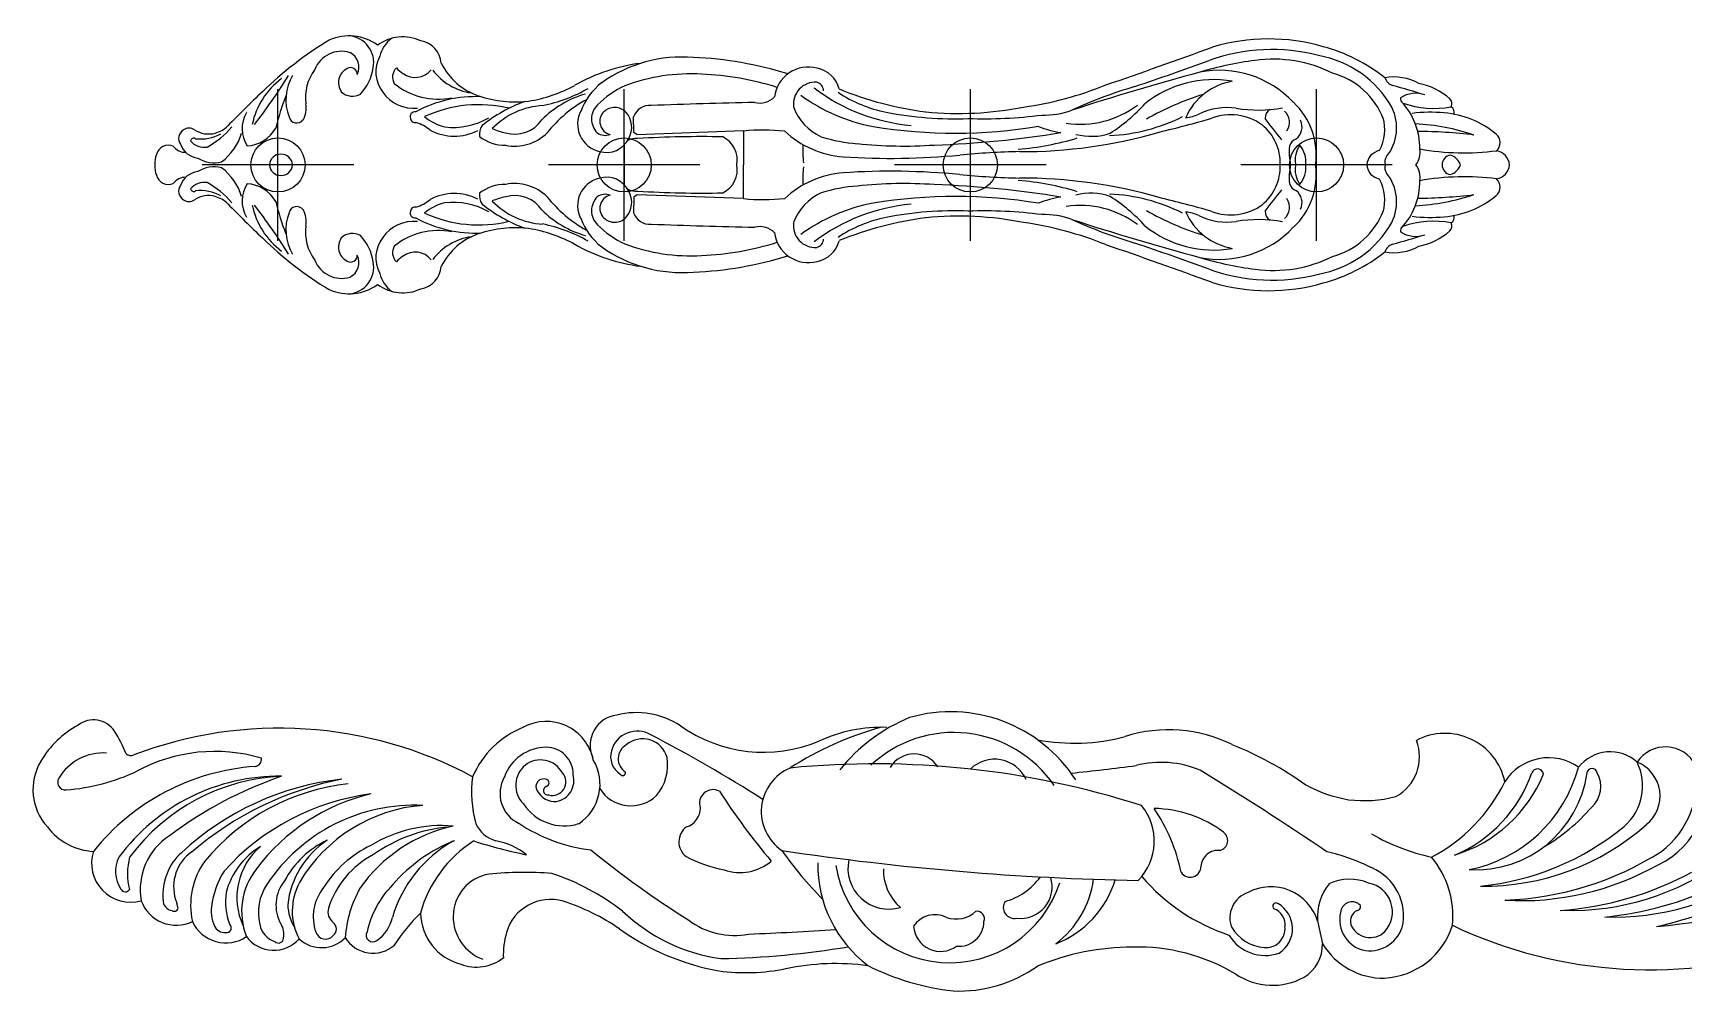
# Model space of a CAD drawing. Header units: millimetres. Extents: x -159347 to -158123, y -76894 to -75818.
# Drawn here: x -158720.6 to -158568.1, y -76314.2 to -76225.7 of the extents above; entities that cross this region are included whole.
import ezdxf

# ---------------------------------------------------------------- set-up
doc = ezdxf.new("R2010")
doc.units = ezdxf.units.MM
doc.header["$LTSCALE"] = 2
doc.header["$MEASUREMENT"] = 0
doc.layers.get('0').update_dxf_attribs({"linetype": 'CONTINUOUS'})

# ---------------------------------------------------------------- blocks, each defined once
blk = doc.blocks.new('lsk')
at = {"color": 250, "lineweight": -3}
for p, q in [((126681.19, 1554.87), (126681.19, 1568.87)), ((126674.19, 1561.87), (126688.19, 1561.87))]:
    blk.add_line(p, q, dxfattribs=at)
blk.add_circle((126681.19, 1561.87), 2.5, dxfattribs=at)
blk = doc.blocks.new('新拉手3')
at = {"color": 0, "lineweight": -3}
for p, q in [((124728.59, 11978.33), (124728.63, 11981.38)), ((124707.4, 11978.62), (124707.4, 11972.09)), ((124707.4, 11978.62), (124727.95, 11977.86)), ((124727.95, 11977.86), (124728.59, 11978.33)), ((124707.4, 11965.56), (124707.4, 11972.09)), ((124707.4, 11965.56), (124727.95, 11966.32)), ((124727.95, 11966.32), (124728.59, 11965.86)), ((124728.59, 11965.86), (124728.63, 11962.8))]:
    blk.add_line(p, q, dxfattribs=at)
for centre, radius, start, end in [((124773.16, 11988.56), 8.23, 53.775, 114.9458), ((124783.53, 11987.6), 9.38, 65.9696, 125.9606), ((124783.93, 11991.85), 5.15, 94.4217, 191.279), ((124603.81, 11963.66), 32.31, 104.8855, 128.6699), ((124606.07, 11958.3), 38.08, 73.4918, 106.1127), ((124605.46, 11958.57), 35.77, 70.2479, 104.638), ((124979.5, 12983.1), 1052.7, 249.85154, 251.04076), ((124770.48, 11991.34), 4.75, 99.6954, 175.8212), ((124771.55, 11991.46), 6.28, 14.5547, 53.4519), ((124784.79, 11990.92), 3.16, 117.1186, 205.7718), ((124785.03, 11988.5), 5.5, 20.999, 107.7528), ((124749.19, 11933.36), 73.5, 45.9727, 58.7202), ((124599.87, 11973.25), 20.22, 99.8283, 150.5342), ((124605.19, 11966.89), 25.59, 82.1722, 116.6867), ((124615.54, 11970.8), 19.53, 78.8349, 136.8824), ((124600.4, 11927.6), 65.17, 73.1275, 82.7089), ((124845.16, 12618.15), 666.02, 250.01671, 251.32291), ((124694.31, 11985.31), 5.56, 101.3699, 165.1999), ((124694.88, 11984.39), 6.58, 6.9161, 104.664), ((124720.06, 11921.9), 70.97, 92.4287, 107.3764), ((124719.24, 11966.04), 26.85, 54.6551, 94.6843), ((124723.07, 11958.02), 33.91, 60.1425, 82.9089), ((124754.34, 11997.5), 12.81, 288.8298, 333.0006), ((124758.34, 11997.23), 11.36, 278.0463, 322.9088), ((124770.78, 11992.89), 3.95, 219.0685, 306.3818), ((124769.09, 11995.73), 7.25, 303.8972, 317.0678), ((124772.75, 11989.03), 2.41, 328.3273, 47.0041), ((124771.88, 11990.03), 6.49, 322.66, 27.6091), ((124788.22, 11992.21), 9.44, 188.3436, 223.195), ((124783.25, 11989.55), 1.3, 59.9249, 180.8768), ((124782.55, 11987.95), 3.04, 324.7175, 63.5907), ((124783.02, 11985.09), 8.94, 352.2625, 36.9834), ((124579.41, 11975.4), 12.6, 100.8601, 131.3595), ((124618.81, 11851.08), 141.18, 105.0527, 107.7026), ((124581.87, 11979.21), 9.84, 79.7759, 119.4236), ((124581.38, 11989.65), 2.37, 288.8472, 341.1094), ((124597.53, 11975.61), 14.66, 105.164, 158.8838), ((124616.7, 11967.5), 21.03, 51.0461, 99.8998), ((124611.01, 11976.3), 12.09, 23.9589, 80.1423), ((124480.17, 11475.81), 532.65, 72.0809, 74.8565), ((124604.46, 11895.76), 95.46, 65.4965, 73.3115), ((124662.86, 12050.12), 67.57, 247.9386, 261.8992), ((124693.67, 11986.37), 1.71, 103.5287, 178.8053), ((124693.58, 11983.85), 4.19, 351.8845, 94.2087), ((124717.7, 11933.98), 55.65, 92.2632, 107.5598), ((124717.62, 11953.41), 36.24, 69.5014, 93.361), ((124722.58, 11970.84), 18.24, 44.5835, 64.9198), ((124727.06, 11978.07), 12.53, 20.2386, 51.9866), ((124753.35, 12012.1), 28.07, 241.48, 260.9432), ((124766.23, 11998.5), 13.74, 259.4489, 308.605), ((124786.66, 11984.64), 9.08, 338.6139, 31.2236), ((124888.65, 12047.2), 109.9, 211.7781, 217.79), ((124787.8, 11976.87), 14.74, 11.79, 53.5566), ((124571.93, 11983.91), 1.27, 131.5801, 208.5023), ((124574.17, 12001.08), 18.1, 259.2886, 289.2031), ((124577.68, 11980.77), 5.13, 55.6341, 110.636), ((124589.76, 11975.42), 12.87, 136.3711, 181.205), ((124579.58, 11984.84), 1.02, 302.6029, 9.2443), ((124610.79, 11973.96), 13.94, 133.015, 187.7035), ((124603.47, 11935.51), 52.4, 60.0284, 73.135), ((124663.26, 12049.98), 68.27, 277.565, 292.0966), ((124671.81, 12015.83), 36.28, 275.1648, 307.2136), ((124674.77, 12007.72), 25.98, 281.286, 303.6443), ((124675.86, 12013.55), 34.69, 280.8506, 306.1554), ((124704.26, 11988.07), 4.05, 225.3641, 283.9723), ((124664.92, 10289.79), 1694.83, 87.96158, 88.63687), ((124752.45, 12013.44), 30.58, 240.4659, 258.172), ((124725.61, 11962.57), 25.2, 38.5661, 61.2842), ((124732.79, 11967.45), 18.99, 44.5508, 74.4567), ((124751.43, 12006.52), 22.28, 263.5678, 288.4241), ((124739.35, 11956.44), 29.7, 51.4019, 69.8184), ((124758.97, 11960.31), 24.95, 62.0569, 92.1556), ((124771.03, 11990.36), 7.36, 264.6003, 324.6413), ((124782.89, 11988.4), 3.08, 239.6775, 314.1517), ((124754.3, 11968.87), 44.6, 13.3846, 21.7923), ((124463.21, 11638.09), 484.56, 44.8164, 45.9239), ((124573.56, 11964.33), 17.83, 94.5012, 129.9608), ((124571.56, 11982.17), 1.35, 123.2789, 193.988), ((124574.89, 11952.93), 29.3, 83.2433, 95.3446), ((124590.24, 11979.23), 8.9, 153.5846, 218.619), ((124592.44, 11978.97), 8.8, 165.218, 207.6295), ((124604.8, 11980.28), 2.81, 129.7151, 216.241), ((124608.01, 12008.56), 25.89, 259.7149, 279.5294), ((125007.45, 11664.86), 510.42, 141.7247, 142.3145), ((124604.77, 11981.09), 1.97, 358.2156, 58.106), ((124613.34, 11971.49), 10.27, 68.9329, 125.9566), ((124614.04, 11970.66), 12.49, 63.9613, 98.035), ((124692.23, 12246.93), 276.29, 254.2068, 256.3756), ((124622.47, 11987.89), 6.68, 243.9248, 266.53), ((124638.32, 12012.77), 35.06, 243.4997, 267.441), ((124655.54, 12007.39), 34.79, 222.5659, 237.0621), ((124642.47, 11998.45), 18.53, 233.1811, 278.2049), ((124649.34, 11997.06), 15.37, 249.8914, 271.8571), ((124660.95, 12066.6), 85.62, 262.542, 272.0558), ((124665.92, 12047.09), 65.09, 258.8529, 275.5705), ((124666.75, 12049.47), 68.5, 267.7137, 281.0294), ((124688.41, 11986.58), 9.9, 293.7655, 340.3448), ((124725.54, 11980.28), 3.28, 19.7259, 95.8059), ((124733.32, 11979.34), 4.34, 137.8199, 209.7753), ((124732.25, 11980.21), 2.97, 44.9259, 136.3123), ((124732.53, 11980.46), 2.6, 284.1807, 45.1845), ((124734.05, 11979.94), 5.37, 282.5521, 28.4436), ((124733, 11980.93), 3.74, 314.5181, 46.4622), ((124745.41, 11968.96), 14.58, 43.9352, 86.9865), ((124751.57, 11984.39), 6.37, 214.5714, 285.8585), ((124758.5, 11958.64), 25.05, 65.3219, 103.5466), ((124763.41, 11992.66), 13.34, 239.2597, 277.1397), ((124763.01, 11988.23), 9.05, 283.1184, 311.0837), ((124770.76, 11981.19), 0.965, 262.2849, 349.8417), ((124770.77, 11981.36), 0.992, 340.1636, 96.5533), ((124796.14, 11983), 4.35, 168.2057, 211.2806), ((124793.63, 11981.69), 1.53, 218.353, 346.4994), ((124797.94, 11979.09), 6.24, 327.5143, 29.7162), ((124563.53, 11976.37), 2.16, 131.2204, 226.3313), ((124579.92, 11937.87), 42.18, 92.9862, 108.664), ((124577.66, 11887.63), 90.9, 90.1808, 97.1026), ((124602.45, 11979.36), 2.85, 152.5499, 233.9503), ((124613.12, 11972.54), 9.29, 128.6619, 182.7831), ((124653.65, 12069.77), 95.12, 253.8222, 270.2854), ((124640.29, 11988.91), 11.33, 251.1406, 285.0783), ((124643.19, 11997.4), 19.31, 278.8252, 292.2006), ((124677.32, 12169.57), 193.78, 260.7447, 268.0103), ((124666.56, 12075.96), 97.77, 260.5386, 279.3174), ((124686.57, 11992.64), 19.08, 274.8543, 312.483), ((124703.68, 11939.91), 38.89, 84.5091, 96.2374), ((124734.1, 11980.37), 2.59, 248.9048, 305.9923), ((124751.55, 11984.53), 8.83, 225.0568, 281.4951), ((124749.58, 11994.81), 16.97, 282.7041, 291.9085), ((124755.33, 11977.94), 3.07, 353.3723, 33.9888), ((124763.25, 11987.73), 10.1, 243.2397, 297.399), ((124772.51, 11973.51), 6.99, 105.606, 131.2618), ((124803.6, 11982.5), 6.77, 209.2092, 266.645), ((124814.13, 11980.9), 10.17, 195.1897, 233.9577), ((124819.96, 11991.56), 18.41, 221.3276, 240.6502), ((124810.72, 11983.35), 5.31, 224.5717, 255.5861), ((124812.15, 11985.1), 8.03, 241.0825, 277.1363), ((124810.68, 11982.79), 4.76, 254.3918, 304.0738), ((124814.42, 11977.27), 1.91, 54.8135, 124.1912), ((124814.56, 11977.2), 1.89, 322.7669, 59.5687), ((124562.59, 11971.82), 3.04, 100.5424, 174.8332), ((124568.33, 12023.46), 49.06, 262.6275, 280.0375), ((124580.57, 11974.45), 3.75, 169.198, 218.8822), ((124582.68, 11969.43), 5.8, 50.5826, 70.1543), ((124604.02, 11972.57), 5.18, 140.6411, 185.3), ((124596.21, 11973.06), 4.72, 348.1226, 36.3594), ((124599.96, 11975.07), 2.15, 16.1301, 67.8085), ((124590.42, 11974.5), 11.67, 348.099, 5.7423), ((124658.79, 12029.42), 54.49, 253.1322, 265.3524), ((124650.14, 11807.01), 167.68, 84.691, 88.6397), ((124676.45, 12061.11), 85.4, 266.067, 276.02), ((124683.58, 12004.46), 28.34, 273.6931, 288.1225), ((124674.56, 11974.81), 21.4, 353.6807, 3.2451), ((124713.71, 11972.95), 5.11, 117.0831, 189.6313), ((124715.43, 11767.21), 210.33, 86.6327, 91.1024), ((124728.08, 11973.35), 3.84, 64.1434, 94.5297), ((124733.83, 11979.22), 4.73, 205.3937, 287.0561), ((124202.07, 11973.17), 528.37, 359.8837, 0.2983), ((124753.55, 11983.53), 7.65, 268.1878, 309.045), ((124811.4, 11979.17), 3.69, 262.6893, 318.0741), ((124812.31, 11977.36), 3.98, 275.9744, 340.8187), ((124813.51, 11976.61), 0.643, 8.1228, 124.4663), ((124815.07, 11977.51), 3.02, 269.8055, 322.6758), ((124818.43, 11973.52), 2.35, 14.3492, 113.9113), ((124562.59, 11972.37), 3.04, 185.1668, 259.4576), ((124571.9, 11971.08), 3.04, 107.8603, 160.4945), ((124571.9, 11973.11), 3.04, 199.5055, 252.1397), ((124570.69, 11972.1), 1.89, 359.7268, 81.7899), ((124570.69, 11972.08), 1.89, 278.2101, 0.2732), ((124580.57, 11969.74), 3.75, 141.1178, 190.802), ((124582.26, 11972.72), 1.4, 333.566, 43.0666), ((124582.26, 11971.47), 1.4, 316.9334, 26.434), ((124582.41, 11971.18), 4.8, 10.9099, 34.6467), ((124582.41, 11973), 4.8, 325.3533, 349.0901), ((124610.79, 11970.22), 13.94, 172.2965, 226.985), ((124604.02, 11971.61), 5.18, 174.7, 219.3589), ((124596.21, 11971.12), 4.72, 323.6406, 11.8774), ((124590.42, 11969.69), 11.67, 354.2577, 11.901), ((124613.12, 11971.64), 9.29, 177.2169, 231.3381), ((124679.07, 12113.66), 140.33, 264.515, 273.7236), ((124674.56, 11969.38), 21.4, 356.7549, 6.3193), ((124713.71, 11971.24), 5.11, 170.3687, 242.9169), ((124202.07, 11971.02), 528.37, 359.7017, 0.1163), ((124796.69, 11971.92), 2.24, 4.4358, 175.5642), ((124796.69, 11972.27), 2.24, 184.4358, 355.5642), ((124814.13, 11963.29), 10.17, 126.0423, 164.8103), ((124809.61, 11978.2), 5.72, 255.1907, 302.9696), ((124809.61, 11965.98), 5.72, 57.0304, 104.8093), ((124816.91, 11972.54), 4.11, 353.7255, 22.3909), ((124816.91, 11971.64), 4.11, 337.6091, 6.2745), ((124563.53, 11967.82), 2.16, 133.6687, 228.7796), ((124568.33, 11920.72), 49.06, 79.9625, 97.3725), ((124589.76, 11968.76), 12.87, 178.795, 223.6289), ((124590.24, 11964.95), 8.9, 141.381, 206.4154), ((124592.44, 11965.22), 8.8, 152.3705, 194.782), ((124582.68, 11974.75), 5.8, 289.8457, 309.4174), ((124599.96, 11969.12), 2.15, 292.1915, 343.8699), ((124653.65, 11874.42), 95.12, 89.7146, 106.1778), ((124658.79, 11914.76), 54.49, 94.6476, 106.8678), ((124677.32, 11774.62), 193.78, 91.9897, 99.2553), ((124650.14, 12137.17), 167.68, 271.3603, 275.309), ((124679.07, 11830.52), 140.33, 86.2764, 95.485), ((124676.45, 11883.07), 85.4, 83.98, 93.933), ((124686.57, 11951.55), 19.08, 47.517, 85.1457), ((124733.83, 11964.97), 4.73, 72.9439, 154.6063), ((124734.05, 11964.25), 5.37, 331.5564, 77.4479), ((124751.55, 11959.66), 8.83, 78.5049, 134.9432), ((124753.55, 11960.66), 7.65, 50.955, 91.8122), ((124803.6, 11961.69), 6.77, 93.355, 150.7908), ((124797.94, 11965.1), 6.24, 330.2838, 32.4857), ((124819.96, 11952.63), 18.41, 119.3498, 138.6724), ((124811.4, 11965.02), 3.69, 41.9259, 97.3107), ((124812.31, 11966.82), 3.98, 19.1813, 84.0256), ((124815.07, 11966.68), 3.02, 37.3242, 90.1945), ((124814.56, 11966.99), 1.89, 300.4313, 37.2331), ((124818.43, 11970.66), 2.35, 246.0887, 345.6508), ((124573.56, 11979.86), 17.83, 230.0392, 265.4988), ((124579.92, 12006.31), 42.18, 251.336, 267.0138), ((124577.66, 12056.55), 90.9, 262.8974, 269.8192), ((124602.45, 11964.82), 2.85, 126.0497, 207.4501), ((124604.8, 11963.9), 2.81, 143.759, 230.2849), ((125007.45, 12279.33), 510.42, 217.6855, 218.2753), ((124692.23, 11697.26), 276.29, 103.6244, 105.7932), ((124638.32, 11931.42), 35.06, 92.559, 116.5003), ((124655.54, 11936.79), 34.79, 122.9379, 137.4341), ((124640.29, 11955.27), 11.33, 74.9217, 108.8594), ((124643.19, 11946.79), 19.31, 67.7994, 81.1748), ((124666.56, 11868.22), 97.77, 80.6826, 99.4614), ((124683.58, 11939.73), 28.34, 71.8775, 86.3069), ((124688.41, 11957.6), 9.9, 19.6552, 66.2345), ((124703.68, 12004.28), 38.89, 263.7626, 275.4909), ((124715.43, 12176.98), 210.33, 268.8976, 273.3673), ((124728.08, 11970.84), 3.84, 265.4703, 295.8566), ((124733.32, 11964.84), 4.34, 150.2247, 222.1801), ((124734.1, 11963.82), 2.59, 54.0077, 111.0952), ((124732.53, 11963.72), 2.6, 314.8155, 75.8193), ((124733, 11963.25), 3.74, 313.5378, 45.4819), ((124725.61, 11981.62), 25.2, 298.7158, 321.4339), ((124745.41, 11975.23), 14.58, 273.0135, 316.0648), ((124751.57, 11959.8), 6.37, 74.1415, 145.4286), ((124749.58, 11949.37), 16.97, 68.0915, 77.2959), ((124763.41, 11951.53), 13.34, 82.8603, 120.7403), ((124755.33, 11966.25), 3.07, 326.0112, 6.6277), ((124763.25, 11956.46), 10.1, 62.601, 116.7603), ((124772.51, 11970.68), 6.99, 228.7382, 254.394), ((124754.3, 11975.32), 44.6, 338.2077, 346.6154), ((124810.72, 11960.84), 5.31, 104.4139, 135.4283), ((124812.15, 11959.08), 8.03, 82.8637, 118.9175), ((124810.68, 11961.39), 4.76, 55.9262, 105.6082), ((124813.51, 11967.58), 0.643, 235.5337, 351.8772), ((124814.42, 11966.92), 1.91, 235.8088, 305.1865), ((124571.56, 11962.02), 1.35, 166.012, 236.7211), ((124574.89, 11991.26), 29.3, 264.6554, 276.7567), ((124597.53, 11968.57), 14.66, 201.1162, 254.836), ((124604.77, 11963.09), 1.97, 301.894, 1.7844), ((124613.34, 11972.7), 10.27, 234.0434, 291.0671), ((124614.04, 11973.53), 12.49, 261.965, 296.0387), ((124611.01, 11967.88), 12.09, 279.8577, 336.0411), ((124603.47, 12008.67), 52.4, 286.865, 299.9716), ((124622.47, 11956.3), 6.68, 93.47, 116.0752), ((124642.47, 11945.74), 18.53, 81.7951, 126.8189), ((124649.34, 11947.13), 15.37, 88.1429, 110.1086), ((124660.95, 11877.59), 85.62, 87.9442, 97.458), ((124665.92, 11897.09), 65.09, 84.4295, 101.1471), ((124666.75, 11894.71), 68.5, 78.9706, 92.2863), ((124663.26, 11894.2), 68.27, 67.9034, 82.435), ((124671.81, 11928.36), 36.28, 52.7864, 84.8352), ((124674.77, 11936.47), 25.98, 56.3557, 78.714), ((124675.86, 11930.64), 34.69, 53.8446, 79.1494), ((124725.54, 11963.91), 3.28, 264.1941, 340.2741), ((124732.25, 11963.98), 2.97, 223.6877, 315.0741), ((124727.06, 11966.11), 12.53, 308.0134, 339.7614), ((124732.79, 11976.73), 18.99, 285.5433, 315.4492), ((124739.35, 11987.74), 29.7, 290.1816, 308.5981), ((124758.5, 11985.54), 25.05, 256.4534, 294.6781), ((124758.97, 11983.88), 24.95, 267.8444, 297.9431), ((124763.01, 11955.96), 9.05, 48.9163, 76.8816), ((124770.76, 11962.99), 0.965, 10.1583, 97.7151), ((124770.77, 11962.82), 0.992, 263.4467, 19.8364), ((124796.14, 11961.19), 4.35, 148.7194, 191.7943), ((124793.63, 11962.49), 1.53, 13.5006, 141.647), ((124786.66, 11959.54), 9.08, 328.7764, 21.3861), ((124888.65, 11896.99), 109.9, 142.21, 148.2219), ((124787.8, 11967.31), 14.74, 306.4434, 348.21), ((124463.21, 12306.1), 484.56, 314.0761, 315.1836), ((124571.93, 11960.28), 1.27, 151.4977, 228.4199), ((124574.17, 11943.1), 18.1, 70.7969, 100.7114), ((124579.41, 11968.79), 12.6, 228.6405, 259.1399), ((124577.68, 11963.41), 5.13, 249.364, 304.3659), ((124618.81, 12093.11), 141.18, 252.2974, 254.9473), ((124579.58, 11959.34), 1.02, 350.7557, 57.3971), ((124599.87, 11970.94), 20.22, 209.4658, 260.1717), ((124615.54, 11973.38), 19.53, 223.1176, 281.1651), ((124608.01, 11935.63), 25.89, 80.4706, 100.2851), ((124616.7, 11976.68), 21.03, 260.1002, 308.9539), ((124480.17, 12468.37), 532.65, 285.1435, 287.9191), ((124604.46, 12048.42), 95.46, 286.6885, 294.5035), ((124662.86, 11894.06), 67.57, 98.1008, 112.0614), ((124694.88, 11959.79), 6.58, 255.336, 353.0839), ((124693.58, 11960.34), 4.19, 265.7913, 8.1155), ((124704.26, 11956.12), 4.05, 76.0277, 134.6359), ((124664.92, 13654.4), 1694.83, 271.36313, 272.03842), ((124722.58, 11973.34), 18.24, 295.0802, 315.4165), ((124752.45, 11930.74), 30.58, 101.828, 119.5341), ((124753.35, 11932.09), 28.07, 99.0568, 118.52), ((124751.43, 11937.67), 22.28, 71.5759, 96.4322), ((124754.34, 11946.69), 12.81, 26.9994, 71.1702), ((124766.23, 11945.68), 13.74, 51.395, 100.5511), ((124771.03, 11953.83), 7.36, 35.3587, 95.3997), ((124782.89, 11955.78), 3.08, 45.8483, 120.3225), ((124783.02, 11959.1), 8.94, 323.0166, 7.7375), ((124581.87, 11964.98), 9.84, 240.5764, 280.2241), ((124581.38, 11954.53), 2.37, 18.8906, 71.1528), ((124603.81, 11980.53), 32.31, 231.3301, 255.1145), ((124979.5, 10961.09), 1052.7, 108.95924, 110.14846), ((124845.16, 11326.04), 666.02, 108.67709, 109.98329), ((124694.31, 11958.88), 5.56, 194.8001, 258.6301), ((124693.67, 11957.82), 1.71, 181.1947, 256.4713), ((124717.7, 12010.2), 55.65, 252.4402, 267.7368), ((124717.62, 11990.78), 36.24, 266.639, 290.4986), ((124719.24, 11978.14), 26.85, 265.3157, 305.3449), ((124723.07, 11986.16), 33.91, 277.0911, 299.8575), ((124758.34, 11946.96), 11.36, 37.0912, 81.9537), ((124772.75, 11955.16), 2.41, 312.9959, 31.6727), ((124771.88, 11954.15), 6.49, 332.3909, 37.34), ((124788.22, 11951.98), 9.44, 136.805, 171.6564), ((124782.55, 11956.23), 3.04, 296.4093, 35.2825), ((124749.19, 12010.83), 73.5, 301.2798, 314.0273), ((124605.19, 11977.29), 25.59, 243.3133, 277.8278), ((124600.4, 12016.59), 65.17, 277.2911, 286.8725), ((124720.06, 12022.28), 70.97, 252.6236, 267.5713), ((124770.48, 11952.85), 4.75, 184.1788, 260.3046), ((124770.78, 11951.29), 3.95, 53.6182, 140.9315), ((124769.09, 11948.46), 7.25, 42.9322, 56.1028), ((124783.93, 11952.34), 5.15, 168.721, 265.5783), ((124784.79, 11953.26), 3.16, 154.2282, 242.8814), ((124783.25, 11954.64), 1.3, 179.1232, 300.0751), ((124785.03, 11955.69), 5.5, 252.2472, 339.001), ((124606.07, 11985.88), 38.08, 253.8873, 286.5082), ((124605.46, 11985.62), 35.77, 255.362, 289.7521), ((124773.16, 11955.63), 8.23, 245.0542, 306.225), ((124771.55, 11952.72), 6.28, 306.5481, 345.4453), ((124783.53, 11956.59), 9.38, 234.0394, 294.0304)]:
    blk.add_arc(centre, radius, start, end, dxfattribs=at)
blk = doc.blocks.new('LT-E69')
at = {"color": 0, "lineweight": -3}
blk.add_line((135047.24, 13920.91), (135047.77, 13918.48), dxfattribs=at)
for centre, radius, start, end in [((134974.92, 13934.48), 8.54, 56.772, 104.2132), ((135008.29, 13927.33), 15.78, 32.7723, 106.1549), ((134920.56, 13932.66), 10.29, 118.5324, 149.6445), ((134917.27, 13939.58), 2.67, 33.9517, 127.4277), ((134937, 13897.96), 43.41, 61.7892, 110.8374), ((134966.63, 13932.26), 9.93, 112.0158, 156.5168), ((134965.32, 13936.96), 5.12, 11.9601, 118.1935), ((134973.22, 13939.56), 3.22, 97.0612, 203.8304), ((134988.41, 13954.04), 15.23, 234.6446, 292.6779), ((135009.95, 13908.18), 34.48, 105.142, 122.865), ((135000.95, 13925.61), 15.85, 87.9942, 114.8627), ((135010.94, 13925.4), 18.48, 112.4013, 141.3804), ((135031.46, 13926.23), 14.98, 63.3508, 108.0865), ((134904.89, 13931.92), 17.23, 23.0145, 32.0603), ((134974.99, 13938.22), 2.84, 59.2755, 164.6293), ((134974.66, 13938.13), 1.68, 119.6612, 237.6413), ((134975.58, 13937.56), 2.68, 15.4357, 130.6976), ((134910.4, 13812.62), 144.07, 57.249, 62.7152), ((135008.61, 13928), 12.91, 34.2947, 132.9929), ((135021.44, 13960.71), 20.94, 259.145, 284.8498), ((135023.3, 13903.14), 39.39, 54.8223, 67.8135), ((135053.23, 13938.33), 4.82, 298.6157, 21.1392), ((135060.76, 13934.32), 6.5, 11.969, 117.8469), ((135084.17, 13935.78), 3.6, 27.4936, 146.6416), ((134916.67, 13934.84), 5.83, 148.8448, 222.6309), ((134918.29, 13933.29), 5.45, 86.0377, 149.4865), ((134921.24, 13939.2), 0.736, 227.3309, 295.1173), ((134930.17, 13921.44), 17.46, 73.6293, 118.3599), ((134934.35, 13938.06), 0.751, 276.3267, 9.4811), ((134965.39, 13934.58), 4.77, 90.2855, 160.5606), ((134964.73, 13935.34), 2.66, 29.0911, 127.2432), ((134965.36, 13936.51), 2.83, 358.478, 90.0062), ((134966.02, 13935.43), 5.03, 303.3515, 30.9818), ((134974.41, 13938.37), 2.24, 164.4214, 236.5113), ((134973.18, 13937.46), 5.05, 319.9758, 9.2511), ((135004.41, 13935.65), 2.98, 33.1106, 148.808), ((135012.94, 13934.39), 3.68, 24.5151, 134.2145), ((135030.61, 13926.9), 10.84, 67.39, 104.0983), ((135071.76, 13932.73), 5.5, 54.5943, 147.7091), ((135078.31, 13934.6), 4.26, 47.8732, 142.1779), ((135076.06, 13935.24), 5.69, 310.9685, 26.2671), ((135079.74, 13934.17), 3.86, 307.9666, 68.3981), ((135079.7, 13934.86), 8.8, 294.7846, 19.9926), ((134914.28, 13935.63), 0.813, 147.8253, 276.2786), ((134912.66, 13956.56), 21.81, 274.498, 295.0104), ((134936.15, 13913.18), 24.19, 94.078, 141.3505), ((134936.99, 13915.12), 21.15, 89.3073, 143.6281), ((134938.29, 13914.85), 21.45, 92.7862, 143.1902), ((134951.28, 13895.43), 43.18, 108.9632, 126.9223), ((134946.88, 13906.42), 29.71, 96.2814, 133.0043), ((134950.44, 13901.62), 35, 101.2163, 130.4532), ((134969.58, 13934.55), 12.17, 172.1335, 195.8802), ((134963.93, 13934.43), 3.5, 150.3464, 244.2757), ((134964.86, 13935.3), 2.76, 128.9742, 225.297), ((134965.07, 13935.17), 0.82, 67.0306, 213.1749), ((134965.23, 13935.56), 0.402, 295.7044, 66.0163), ((134965.98, 13935.67), 1.44, 254.4321, 41.5192), ((134965.99, 13935.83), 2.29, 281.3549, 15.3042), ((134973.45, 13936.66), 0.317, 209.881, 9.7328), ((134993.17, 13932.52), 5, 112.6448, 235.8051), ((135000.25, 13845.04), 92.54, 72.1979, 95.5862), ((135001.07, 14135.22), 199.63, 275.7482, 277.7453), ((134848.94, 13633.83), 355.52, 55.9075, 58.4845), ((135056.11, 13941.45), 14.69, 292.688, 340.7979), ((135057.48, 13942.11), 14.84, 286.8144, 337.8144), ((135060.37, 13941.16), 15.1, 281.2644, 344.8352), ((135064.03, 13938.25), 11.92, 266.5845, 352.2012), ((135070.58, 13936.4), 0.645, 9.221, 159.8406), ((135076.38, 13936.55), 0.549, 8.379, 171.621), ((135074.36, 13935.18), 2.95, 311.3538, 29.5216), ((135077.9, 13935.88), 9.59, 307.6005, 9.3484), ((134946.8, 13912.6), 22.99, 96.2342, 140.3684), ((134950.02, 13909.18), 25.42, 97.4533, 137.9983), ((134951.54, 13913.76), 21.18, 103.1655, 143.2038), ((134966.29, 13935.74), 2.16, 208.1966, 273.8322), ((134965.5, 13934.74), 0.467, 102.0243, 280.6103), ((134974.34, 13937.05), 3.92, 212.3164, 313.6931), ((134983.06, 13933.4), 1.45, 61.9473, 200.0099), ((135040.02, 13970.47), 66.69, 212.4586, 220.3867), ((135053.02, 13948.29), 14.73, 241.5285, 260.1844), ((135050.93, 13943.65), 18.04, 297.7651, 333.7467), ((134951.32, 13914.46), 18.73, 87.1663, 146.5698), ((134953.56, 13916.48), 16.75, 94.5117, 149.429), ((134967.24, 13936.16), 5.16, 213.115, 287.3501), ((134979.59, 13932.9), 2.11, 287.6144, 0.3843), ((135023.97, 13929.37), 5.93, 315.3548, 39.5746), ((135029.62, 13920), 12.85, 53.5867, 88.8155), ((135014.38, 13922.34), 18.73, 11.4793, 34.1048), ((135052.15, 13947.38), 13.7, 263.1241, 284.3011), ((135061.55, 13945.6), 19.43, 299.9501, 319.435), ((134917.62, 13934.83), 6.55, 216.9392, 266.901), ((134958.97, 13914.99), 16.37, 102.3629, 144.8781), ((134954.23, 13916.6), 14.43, 85.0747, 121.3798), ((134956.45, 13914.49), 16.45, 95.0129, 125.1241), ((134960.8, 13932.53), 3.21, 204.1264, 255.318), ((134972.32, 13946.27), 17.97, 236.5454, 262.7773), ((134981.4, 13929.3), 1.98, 126.3551, 232.1275), ((135064.9, 13950.57), 25.97, 269.1828, 311.5196), ((135061.68, 13953.01), 28.55, 275.7367, 309.3852), ((134929.1, 13924.21), 6.87, 123.2608, 189.6718), ((134946.37, 13920.46), 9.99, 115.4628, 151.9762), ((134947.34, 13921.56), 9.51, 123.6361, 173.6564), ((134952.06, 13917.88), 12.27, 115.8364, 147.6047), ((134962.07, 13917.49), 13.6, 119.2176, 163.8401), ((134961.88, 13913.65), 16.98, 111.7259, 139.1344), ((134964.79, 13918.18), 13.3, 122.4681, 164.4744), ((134973, 13976.94), 49.96, 252.1133, 258.7522), ((134958.47, 13921.75), 7.82, 52.291, 78.8172), ((135036.6, 13929.45), 1.09, 284.6981, 53.71), ((135064.23, 13949.85), 22.7, 240.2647, 257.5476), ((134921.21, 13927.04), 4.14, 162.3385, 285.7515), ((134922.99, 13926.17), 3.38, 153.7042, 213.8297), ((134928.03, 13925.91), 7.15, 165.5183, 193.5572), ((134930.22, 13924.01), 5.49, 131.1463, 159.5649), ((134930.33, 13924.53), 4.55, 125.0113, 197.0759), ((134935.6, 13922.58), 8.02, 144.288, 192.5202), ((134939.31, 13921.78), 8.25, 121.4383, 164.9576), ((134939.62, 13923.38), 7.13, 130.3227, 205.0918), ((134951.59, 13919.23), 9.86, 117.8389, 162.1259), ((135037.97, 14012.17), 107.8, 230.954, 237.7615), ((134986.68, 13939.91), 13.79, 241.9402, 259.7659), ((134985.92, 13931.15), 5.11, 250.6426, 310.2974), ((135022.35, 13950.73), 39.02, 214.9359, 224.8462), ((135033.48, 14214.63), 289.47, 261.4338, 268.954), ((135001.72, 13926.51), 4.35, 168.0798, 286.4346), ((135036.66, 13926.59), 1.81, 83.3406, 176.1085), ((135043.87, 13908.41), 20.3, 63.3937, 77.6422), ((135051.73, 13921.4), 9.87, 354.4413, 39.5643), ((135065.91, 13956.31), 33.22, 272.0827, 302.49), ((135074.23, 13948.95), 26.92, 268.045, 306.6949), ((135062.24, 14005.5), 87.74, 283.8341, 298.3562), ((134930.55, 13923.67), 5.92, 157.5199, 184.5541), ((134938.38, 13921.54), 8.61, 147.3185, 174.0762), ((134940.29, 13921.91), 7.29, 141.5067, 201.4674), ((134960.01, 13921.39), 4.55, 99.4053, 179.9568), ((134963.04, 13886.95), 39.11, 85.7381, 95.5329), ((134957.99, 13902.09), 25.15, 52.0958, 71.5673), ((135007.68, 13926.93), 13.52, 179.4312, 232.772), ((135008.19, 13928.72), 12.25, 189.0632, 342.1583), ((135006.42, 13926.33), 5.29, 178.6667, 229.1159), ((135012.33, 13929.48), 6.72, 284.9545, 324.4944), ((135015.69, 13924.54), 3.36, 263.1363, 17.0266), ((135044.35, 13939.15), 20.79, 220.5814, 251.7156), ((135033.7, 13926.71), 1.16, 213.6338, 0.4464), ((135050.81, 13921.45), 5.55, 346.9259, 67.1084), ((135068.87, 13952.58), 29.52, 266.5836, 299.4495), ((135070.56, 13956.54), 34.6, 274.0001, 298.3405), ((135078.65, 13949.1), 27.79, 268.0826, 304.203), ((134920.65, 13924.53), 0.529, 207.9645, 325.8662), ((134938.83, 13923.02), 7.54, 173.1664, 198.94), ((134940.1, 13921.79), 5.33, 145.8657, 193.6658), ((134940.73, 13922.59), 4.09, 141.1076, 209.5032), ((134944.66, 13921.97), 6.29, 151.2819, 208.2273), ((134945.53, 13921.34), 4.93, 140.8806, 199.3521), ((134956.21, 13918.35), 12.23, 150.3167, 176.1986), ((134956.46, 13917.49), 10.39, 135.5889, 167.4102), ((135013.2, 13926.72), 10.34, 307.1581, 352.3096), ((135015.58, 13928.38), 10.63, 291.3119, 342.9506), ((135040.74, 13921.24), 2.82, 108.4532, 201.2706), ((135042.3, 13919.35), 5.18, 17.6026, 118.2014), ((135052.87, 13921.34), 5.65, 141.5246, 184.3104), ((135050.63, 13920.16), 5.18, 67.0427, 114.9859), ((135052.06, 13921.86), 3.12, 317.9458, 79.0898), ((135073.96, 13958.22), 37.09, 275.8152, 295.0668), ((135074.97, 14005.74), 85.83, 275.5148, 288.8827), ((134926.06, 13924.43), 3.97, 200.2268, 295.532), ((134925.78, 13923.12), 1.13, 176.0299, 262.2998), ((134925.84, 13922.37), 0.437, 240.0002, 341.2879), ((134920.28, 13921.06), 6.09, 11.122, 20.4946), ((134933.23, 13921.88), 3.46, 170.9849, 211.5334), ((134942.92, 13922.8), 5.03, 182.1355, 211.4928), ((134943.54, 13921.86), 1.38, 163.73, 233.6489), ((134965.79, 13918.32), 4.87, 73.8764, 163.6053), ((134960.26, 13901.43), 22.64, 55.3695, 72.291), ((134986.52, 13935.73), 19, 226.5306, 261.9508), ((135008.86, 13924.22), 3.11, 250.5468, 312.5297), ((135011.09, 13921.15), 0.782, 336.7019, 99.3379), ((135015.02, 13922.34), 1.16, 145.393, 283.339), ((135042.81, 13922.48), 0.339, 54.7083, 231.5242), ((135041.98, 13920.51), 1.81, 352.9825, 69.832), ((135041.48, 13920.08), 3.09, 302.931, 60.1846), ((135052.99, 13921.08), 3.41, 162.0227, 252.4264), ((135050.9, 13921.7), 1.23, 46.9583, 159.4549), ((135051.96, 13920.89), 1.25, 115.0181, 196.3461), ((135051.41, 13922.4), 0.385, 273.0421, 30.7849), ((134931.32, 13922.47), 3.9, 204.6374, 304.1118), ((134931.39, 13920.17), 0.515, 301.9909, 52.8755), ((134937.27, 13921), 2.4, 191.2109, 252.2711), ((134935.54, 13919.52), 1.95, 347.668, 32.6531), ((134942.18, 13920.05), 0.883, 307.6929, 52.3071), ((134944.99, 13922.24), 4.14, 304.95, 346.535), ((134965.4, 13907.92), 19.26, 134.1742, 147.2196), ((134957.72, 13921.87), 5.74, 181.3183, 255.3198), ((134960.25, 13921.34), 4.79, 179.3727, 250.1042), ((134985.29, 13927.39), 8.02, 232.98, 281.0308), ((135006.6, 13918.9), 2.68, 62.9333, 147.4613), ((135007.2, 13920.53), 2.86, 183.9271, 306.6089), ((135009.16, 13920.87), 2.65, 264.3541, 359.4027), ((135041.92, 13922.49), 4.43, 210.8922, 265.2421), ((135041.73, 13920.12), 2.05, 264.8161, 4.6859), ((135052.82, 13921.36), 2.22, 201.7783, 314.4434), ((135052.75, 13921.41), 3.67, 257.6499, 340.6905), ((135053.9, 13922.84), 8.02, 273.0649, 342.6077), ((135082.47, 13964.39), 48.67, 244.5477, 288.9274), ((134931.26, 13921.06), 1.39, 225.4013, 286.793), ((134936.41, 13921.45), 3.65, 217.2468, 317.8697), ((134936.91, 13919.09), 0.531, 226.1585, 1.2164), ((134941.48, 13921.56), 3.49, 227.344, 316.435), ((134941.9, 13920.06), 1.08, 198.7356, 319.1674), ((134946.94, 13920.88), 3.4, 210.3893, 311.9095), ((134946.92, 13919.39), 0.7, 149.176, 308.7036), ((134969.49, 13917.28), 8.71, 163.9213, 182.0415), ((134988.27, 13941.2), 26, 234.384, 259.8091), ((134974.15, 14246.6), 327.33, 272.2206, 273.84), ((135041.69, 13921.78), 4.54, 211.6437, 288.7859), ((135043.57, 13918.48), 4.2, 302.153, 0), ((135054.25, 13922.42), 7.59, 211.3722, 270.6082), ((134957.93, 13920.69), 4.68, 249.1586, 307.4836), ((134982.01, 14010.61), 93.72, 271.1318, 279.4459), ((135027.67, 13891.5), 26.63, 90.1959, 112.4431), ((135028.09, 13897.68), 20.46, 59.2643, 91.4245), ((134986.52, 13936.98), 21.56, 262.4017, 281.3785), ((134996.08, 13890.04), 26.34, 82.5366, 101.6273), ((135011.43, 13939.85), 26.52, 243.2578, 263.7532), ((135009.19, 13927.88), 14.41, 267.4691, 305.2747), ((135042.45, 13921.12), 7.04, 236.318, 298.4152)]:
    blk.add_arc(centre, radius, start, end, dxfattribs=at)

msp = doc.modelspace()

# ---------------------------------------------------------------- block references
at = {"color": 0, "lineweight": -3, "xscale": 0.4789272030466236, "yscale": 0.4789272030466236, "zscale": 0.4789272030651341, "rotation": 180}
msp.add_blockref('新拉手3', (-98929.17, -70504.1), dxfattribs=at)
at = {"color": 0, "lineweight": -3, "rotation": 90}
for p in [(-157136.1, -202919.06), (-157104.1, -202919.06), (-157072.1, -202919.06), (-157040.1, -202919.06)]:
    msp.add_blockref('lsk', p, dxfattribs=at)
at = {"color": 0, "lineweight": -3, "xscale": 0.8706467661540955, "yscale": 0.8706467661686474, "zscale": 0.8706467661691542}
msp.add_blockref('LT-E69', (-276180.31, -88427.93), dxfattribs=at)

doc.saveas('drawing.dxf')
